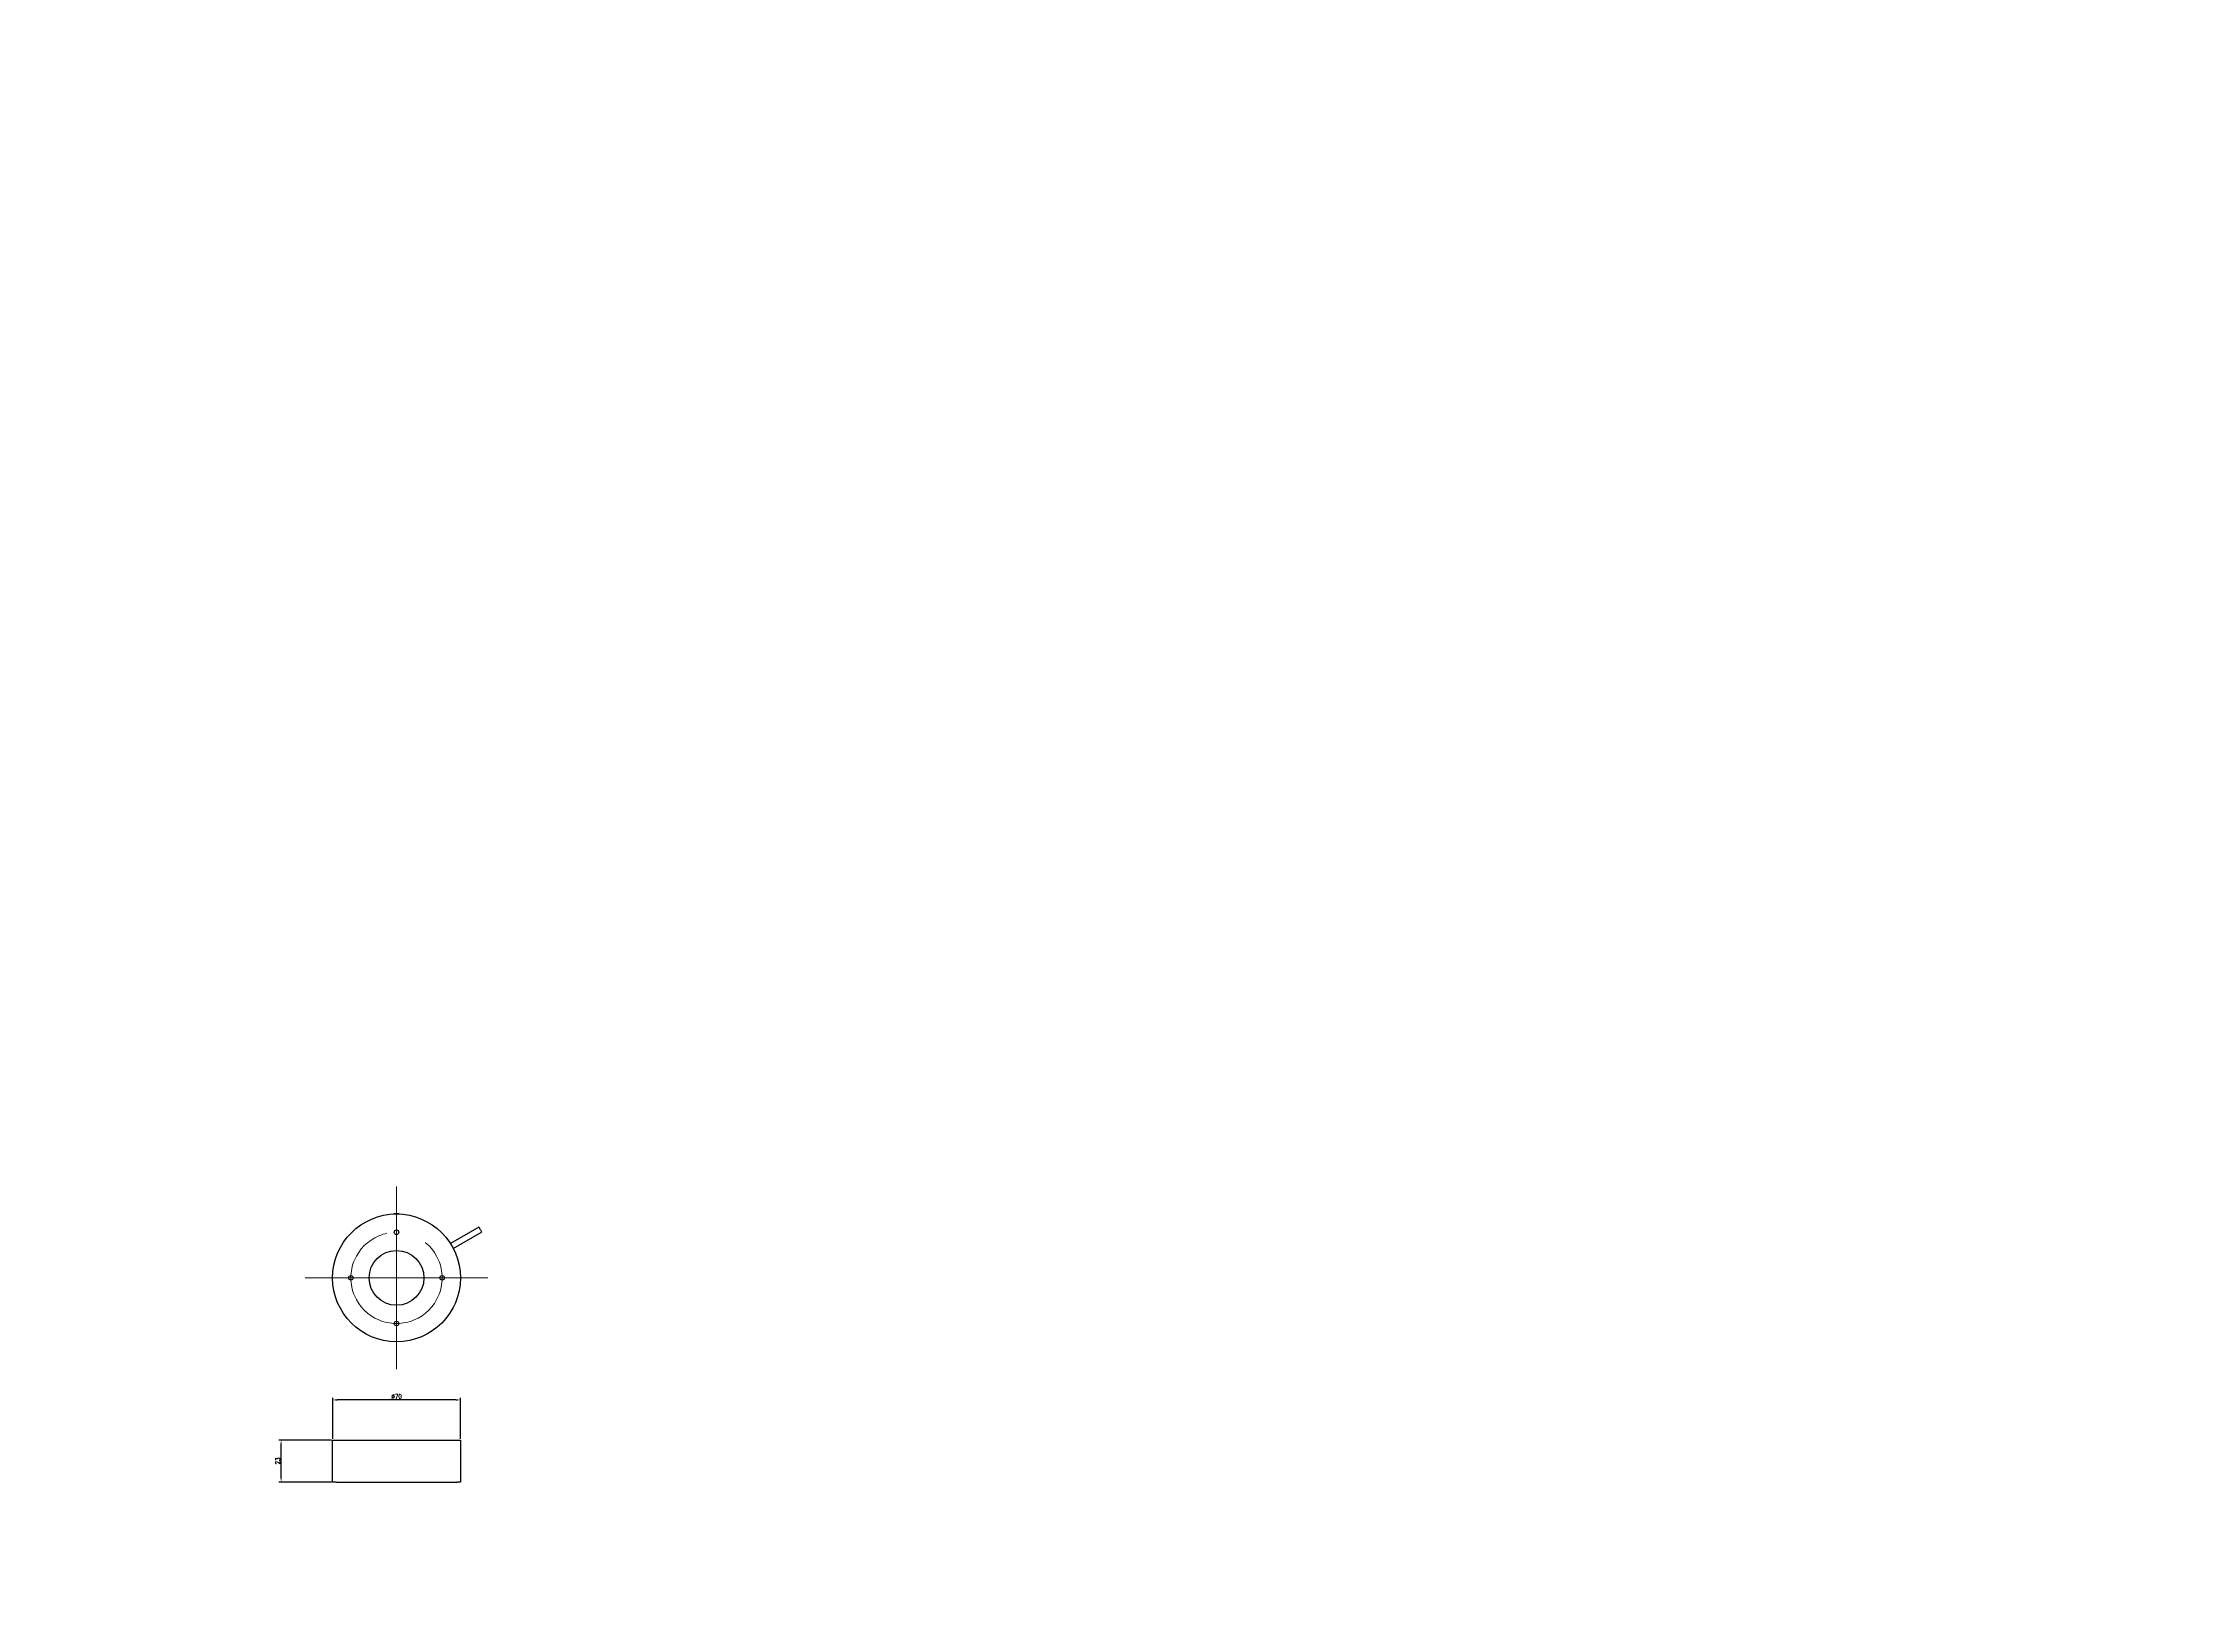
# Paper-space layout 'A3_1_3' of a CAD drawing. Header units: millimetres. Extents: x 0 to 392, y 0 to 286.
# The model-space entities are those that its viewports show. They can reach past a viewport. Long polylines and large blocks are cut down to what shows.
import ezdxf

# ---------------------------------------------------------------- set-up
doc = ezdxf.new("R2010")
doc.units = ezdxf.units.MM
doc.linetypes.add('CENTER', pattern=[2, 1.25, -0.25, 0.25, -0.25])
doc.layers.get('0').update_dxf_attribs({"lineweight": 30})
doc.layers.get('Defpoints').update_dxf_attribs({"lineweight": 9})
doc.layers.add('2KD_寸法１', color=7, linetype='Continuous', lineweight=15)
doc.layers.add('PINOFF', color=6, linetype='Continuous', lineweight=9)
doc.layers.get('PINOFF').freeze()
doc.styles.get("Standard").update_dxf_attribs({"font": 'simplex.shx', "width": 0.8, "bigfont": 'extfont.shx'})
doc.dimstyles.new('ISO-25', dxfattribs={"dimtxt": 2.5, "dimasz": 2.5, "dimexe": 1.25, "dimexo": 0.625, "dimtad": 1, "dimtxsty": 'Standard', "dimcen": 2.5, "dimadec": 0, "dimazin": 0, "dimtfac": 1, "dimtmove": 0, "dimatfit": 3, "dimfxl": 1, "dimarcsym": 0})

# ---------------------------------------------------------------- blocks, each defined once
blk = doc.blocks.new('*D25')
at = {"layer": '2KD_寸法１', "color": 0, "lineweight": -2}
for p, q in [((156.6, 91.1), (127.8, 91.1)), ((129, 70.6), (129, 88.6)), ((156.6, 68.1), (127.8, 68.1))]:
    blk.add_line(p, q, dxfattribs=at)
at = {"layer": '2KD_寸法１', "color": 0}
for points in [[(128.6, 88.6), (129.4, 88.6), (129, 91.1)], [(128.6, 70.6), (129.4, 70.6), (129, 68.1)]]:
    blk.add_solid(points, dxfattribs=at)
at = {"layer": 'Defpoints', "color": 0}
for p in [(129, 91.1), (157.3, 91.1), (157.3, 68.1)]:
    blk.add_point(p, dxfattribs=at)
at = {"layer": '2KD_寸法１', "color": 0, "insert": (125.9, 79.6), "char_height": 2.5, "attachment_point": 2, "rotation": 90}
blk.add_mtext('23', dxfattribs=at)
blk = doc.blocks.new('*D26')
at = {"layer": '2KD_寸法１', "color": 0, "lineweight": -2}
for p, q in [((157.3, 91.7), (157.3, 114.3)), ((224.8, 113.1), (159.8, 113.1)), ((227.3, 91.7), (227.3, 114.3))]:
    blk.add_line(p, q, dxfattribs=at)
at = {"layer": '2KD_寸法１', "color": 0}
for points in [[(159.8, 113.5), (159.8, 112.6), (157.3, 113.1)], [(224.8, 113.5), (224.8, 112.6), (227.3, 113.1)]]:
    blk.add_solid(points, dxfattribs=at)
at = {"layer": 'Defpoints', "color": 0}
for p in [(157.3, 113.1), (157.3, 91.1), (227.3, 91.1)]:
    blk.add_point(p, dxfattribs=at)
at = {"layer": '2KD_寸法１', "color": 0, "insert": (192.3, 116.2), "char_height": 2.5, "attachment_point": 2}
blk.add_mtext('%%c70', dxfattribs=at)
blk = doc.blocks.new('A$C3CA23F8B')
for p, q in [((0, 0), (0, 23)), ((0, 23), (70, 23)), ((70, 23), (70, 0)), ((2, 0), (0, 0)), ((2, 0), (6, 0)), ((6, 0), (64, 0)), ((64, 0), (68, 0)), ((70, 0), (68, 0))]:
    blk.add_line(p, q)
blk = doc.blocks.new('A$C45FA2488')
for p, q in [((-1.5, 35), (-1.5, 35)), ((1.5, 35), (-1.5, 35)), ((1.5, 35), (1.5, 35)), ((45.1, 27.8), (29.5, 18.8)), ((31.1, 16.1), (46.6, 25.1)), ((-31, -16.2), (-31.1, -16.2)), ((-29.6, -18.8), (-29.5, -18.8)), ((29.5, -18.8), (29.6, -18.8)), ((31.1, -16.2), (31, -16.2))]:
    blk.add_line(p, q)
at = {"flags": 128}
for points in [[(45.1, 27.8), (45.1, 27.8), (45.2, 27.6), (45.4, 27.4), (45.5, 27), (45.7, 26.7), (46, 26.3), (46.2, 25.9), (46.4, 25.6), (46.5, 25.3), (46.6, 25.2), (46.6, 25.1), (46.6, 25.1)], [(-31.1, -16.2), (-31, -16.3), (-30.9, -16.4), (-30.8, -16.6), (-30.6, -17), (-30.4, -17.3), (-30.2, -17.7), (-30, -18), (-29.8, -18.4), (-29.7, -18.6), (-29.6, -18.7), (-29.6, -18.8), (-29.6, -18.8)], [(29.6, -18.8), (29.6, -18.7), (29.7, -18.6), (29.8, -18.4), (30, -18), (30.2, -17.7), (30.4, -17.3), (30.6, -17), (30.8, -16.6), (30.9, -16.4), (31, -16.3), (31.1, -16.2), (31.1, -16.2)]]:
    blk.add_lwpolyline(points, dxfattribs=at)
for centre, radius in [((0, 0), 35), ((0, 25), 1.25), ((0, 0), 15), ((-25, 0), 1.25), ((25, 0), 1.25), ((0, -25), 1.25)]:
    blk.add_circle(centre, radius)

msp = doc.modelspace()

# ---------------------------------------------------------------- linework, layer by layer
at = {"layer": '2KD_寸法１', "linetype": 'CENTER', "ltscale": 10}
for p, q in [((192.254, 229.94), (192.254, 129.94)), ((142.254, 179.94), (242.254, 179.94))]:
    msp.add_line(p, q, dxfattribs=at)
msp.add_circle((192.254, 179.94), 25, dxfattribs=at)

# ---------------------------------------------------------------- block references
for name, p in [('A$C45FA2488', (192.254, 179.94)), ('A$C3CA23F8B', (157.254, 68.058))]:
    msp.add_blockref(name, p)

# ---------------------------------------------------------------- dimensions: what is measured, and where the dimension line sits
at = {"layer": '2KD_寸法１'}
dim = msp.add_linear_dim(base=(157.254, 113.058), p1=(227.254, 91.058), p2=(157.254, 91.058), text='%%c<>', dimstyle='ISO-25', dxfattribs=at)
dim.commit()
dim.dimension.update_dxf_attribs({"geometry": '*D26', "text_midpoint": (192.254, 113.058), "dimtype": 160})
dim = msp.add_linear_dim(base=(129.004, 91.058), p1=(157.254, 68.058), p2=(157.254, 91.058), angle=90, dimstyle='ISO-25', dxfattribs=at)
dim.commit()
dim.dimension.update_dxf_attribs({"geometry": '*D25', "text_midpoint": (129.004, 79.558), "dimtype": 160})

psp = doc.layouts.new('A3_1_3')

# ---------------------------------------------------------------- viewports
at = {"layer": 'PINOFF', "color": 7, "lineweight": 0}
psp.add_viewport(center=(195.5, 142.5), size=(392, 286), view_center_point=(586.5, 427.5), view_height=857.99999, dxfattribs=at)

doc.saveas('drawing.dxf')
